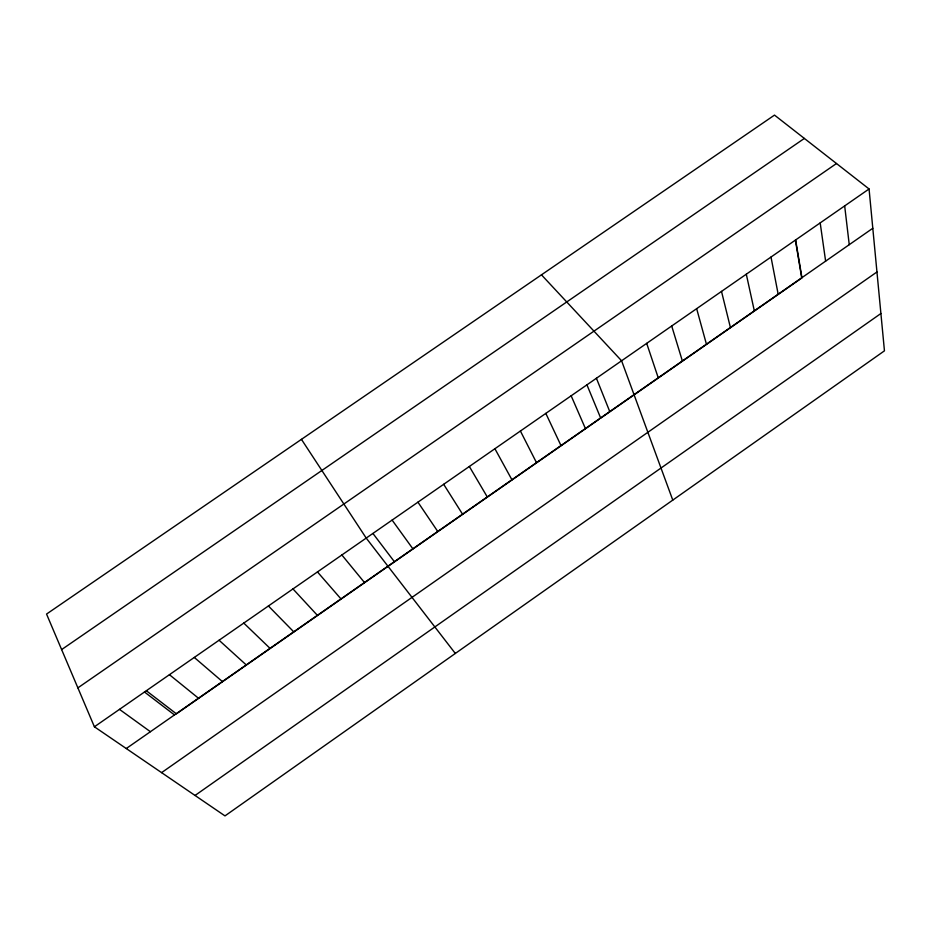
<?xml version="1.0" encoding="UTF-8"?>
<svg xmlns="http://www.w3.org/2000/svg" width="931" height="931" viewBox="0 0 931 931"><rect width="100%" height="100%" fill="white"/><g stroke="black" fill="none" stroke-linecap="round" stroke-linejoin="round"><path stroke-width="1.4" d="M195.044 795.458L880.901 313.514M161.587 772.637L876.955 271.968M126.267 748.536L872.801 228.27M599.576 418.927L176.401 713.844L146.4 690.79M94.403 726.785L869.065 188.97L774.499 115.107L46.55 614.064L94.403 726.785L224.988 815.893L884.45 350.836L869.065 188.97M77.878 687.869L836.492 163.519M61.632 649.582L804.361 138.428M119.482 709.364L150.403 731.708M144.491 692.001L174.469 714.938M169.43 674.696L198.466 698.215M194.288 657.437L222.381 681.55M219.064 640.237L246.238 664.92M243.782 623.083L270.025 648.348M268.407 605.976L293.742 631.823M541.458 274.831L621.594 360.786L672.776 500.11M292.974 588.927L317.39 615.344M317.459 571.925L340.967 598.912M341.863 554.981L364.475 582.527M455.329 653.457L366.209 538.083L301.446 439.351M372.959 533.498L394.5 561.859M392.114 520.103L412.864 548.801M417.938 502.17L437.745 531.461M443.68 484.306L462.544 514.18M469.34 466.489L487.274 496.945M494.908 448.73L511.922 479.768M520.406 431.03L536.489 462.637M545.822 413.387L560.986 445.565M571.157 395.791L585.413 428.551M586.972 384.922L600.704 418.135L801.731 278.043L795.411 240.21M596.422 378.265L609.758 411.583M646.696 343.364L658.24 377.8M671.705 325.99L682.365 360.984M696.656 308.673L706.431 344.214M721.513 291.415L730.404 327.503M746.301 274.203L754.319 310.838M771.008 257.049L778.165 294.219M795.633 239.954L801.928 277.659M820.188 222.905L825.622 261.146M844.673 205.914L849.247 244.678"/></g></svg>
